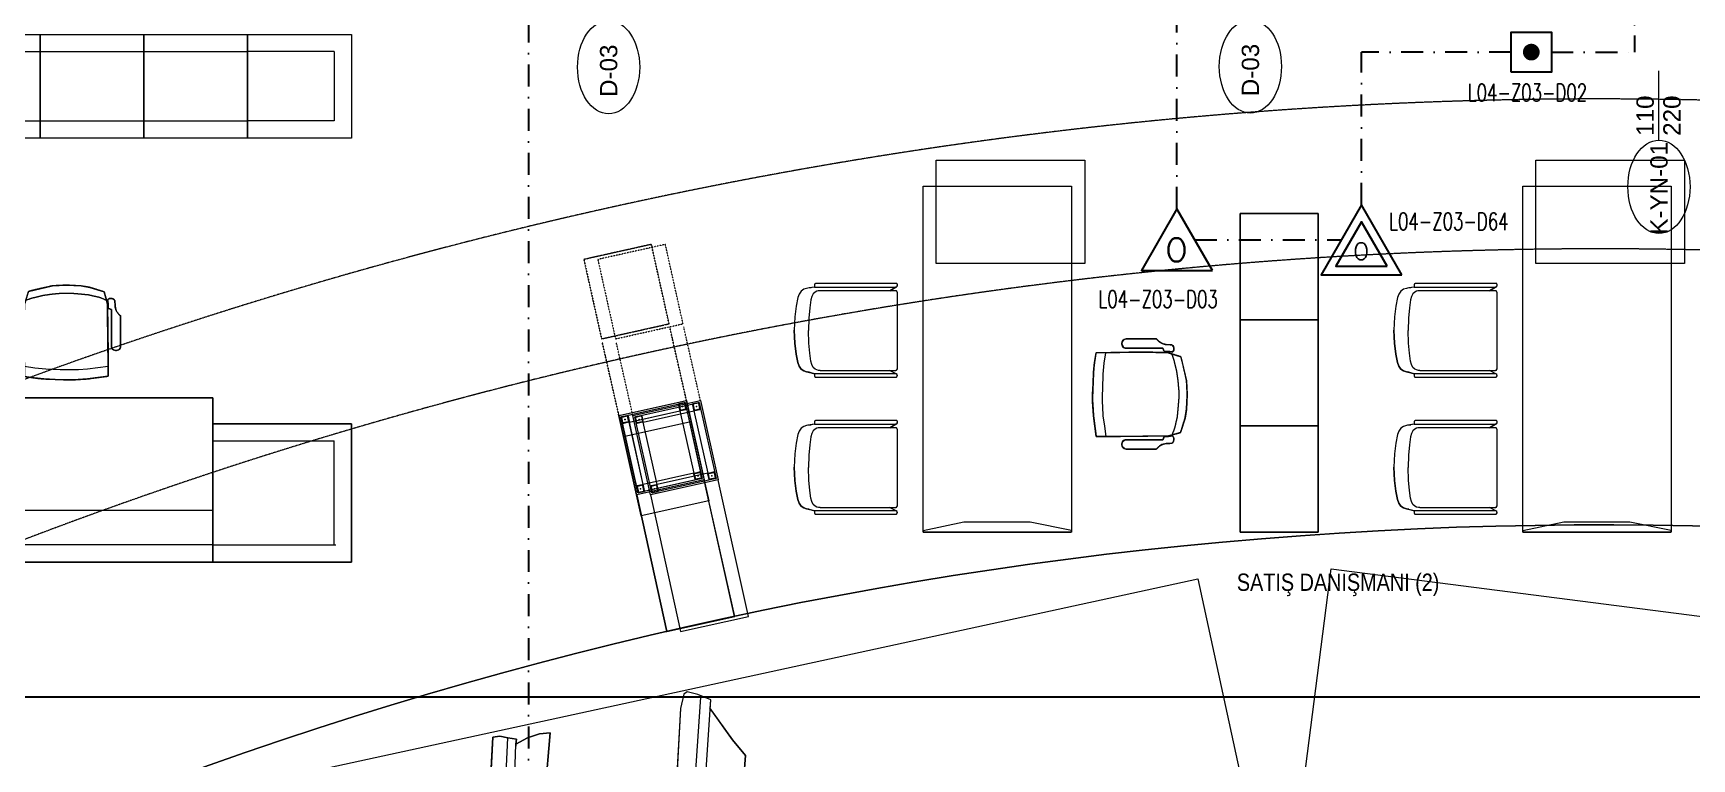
# Model space of a CAD drawing. Extents: x -1133 to 23780, y -1311 to 8245.
# Drawn here: x 3182 to 4141, y 1943 to 2362 of the extents above; entities that cross this region are included whole.
import ezdxf
from ezdxf.enums import TextEntityAlignment as Align

# ---------------------------------------------------------------- set-up
doc = ezdxf.new("R2010")
doc.units = 0
doc.header["$MEASUREMENT"] = 0
for name, pattern in [('DASHDOT', [25.4, 12.7, -6.35, 0, -6.35]), ('DOT2', [0.125, 0, -0.125]), ('HIDDEN', [0.375, 0.25, -0.125])]:
    doc.linetypes.add(name, pattern=pattern)
doc.layers.get('0').update_dxf_attribs({"color": 9, "lineweight": 9})
for name, color, linetype, lineweight in [('04', 9, 'Continuous', 9), ('05', 9, 'Continuous', 9), ('06C', 9, 'Continuous', 9), ('06D', 9, 'Continuous', 9), ('10', 9, 'Continuous', 9), ('11', 9, 'Continuous', 9), ('20', 9, 'DOT2', 9), ('21', 9, 'Continuous', 9), ('22', 8, 'Continuous', 9), ('35', 9, 'Continuous', 9), ('40', 9, 'Continuous', 9), ('40B', 9, 'Continuous', 9), ('E-ASMA TAVAN DUMAN DEDEKTÖRÜ', 7, 'Continuous', 30), ('E-DEDEKTÖR NUMARALARI', 20, 'Continuous', 30), ('E-KABLO', 7, 'Continuous', 30), ('E-OPTİK DUMAN DEDEKTÖRÜ', 7, 'Continuous', 30), ('E-YANGIN İHBAR BUTONU', 7, 'Continuous', 30)]:
    doc.layers.add(name, color=color, linetype=linetype, lineweight=lineweight)
doc.styles.add('Arial', font='arial.ttf', dxfattribs={"height": 2.5})
doc.styles.add('E-YAZI', font='txttw.shx')
doc.styles.add('MuuM_TEXT-STANDART', font='ARIALN.TTF')

# ---------------------------------------------------------------- blocks, each defined once
blk = doc.blocks.new('0_doorno')
blk.add_lwpolyline([(4.5, 0), (12.5, 0)])
blk.add_ellipse((-0.89, 0), major_axis=(-5.39, 0), ratio=0.666667)
at = {"style": 'Arial'}
blk.add_attdef('YUKSEKLIK', text='', height=2, dxfattribs=at).set_placement((5, 12.3), align=Align.TOP_LEFT)
blk.add_attdef('KAPINO', text='', height=2, dxfattribs=at).set_placement((0, 0), align=Align.MIDDLE)
blk.add_attdef('GENISLIK', text='', height=2, dxfattribs=at).set_placement((5, -3.79), align=Align.BOTTOM_LEFT)
blk = doc.blocks.new('Group-322-1')
for p, q in [((384781.331, 69370.2105), (384781.2966, 69370.1597)), ((384781.5743, 69369.9737), (384781.331, 69370.2105)), ((384781.2966, 69370.1597), (384781.2703, 69370.0916)), ((384781.2352, 69370.0373), (384781.1991, 69370.0045)), ((384781.2557, 69370.0172), (384781.2352, 69370.0373)), ((384781.2703, 69370.0916), (384781.2557, 69370.0172)), ((384781.9623, 69369.3941), (384781.2557, 69370.0169)), ((384781.2557, 69370.0169), (384781.2754, 69369.9991)), ((384781.1619, 69369.9731), (384781.1407, 69369.9383)), ((384781.1407, 69369.9383), (384781.6919, 69369.4347)), ((384781.1991, 69370.0045), (384781.1619, 69369.9731)), ((384781.784, 69369.4706), (384781.1997, 69370.004)), ((384781.6545, 69369.8691), (384781.5743, 69369.9737)), ((384781.7823, 69369.6607), (384781.6545, 69369.8691)), ((384781.9441, 69369.4245), (384781.7823, 69369.6607)), ((384781.6228, 69369.4109), (384781.7921, 69369.4695)), ((384781.7921, 69369.4695), (384781.8013, 69369.4647)), ((384781.8013, 69369.4647), (384781.8317, 69369.4193)), ((384781.8241, 69369.4453), (384781.8377, 69369.4563)), ((384781.8377, 69369.4563), (384781.862, 69369.4435)), ((384781.862, 69369.4435), (384781.8993, 69369.4183)), ((384781.6183, 69369.395), (384781.6228, 69369.4109)), ((384781.6494, 69369.3621), (384781.6183, 69369.395)), ((384781.6889, 69369.3595), (384781.6494, 69369.3621)), ((384781.7937, 69369.3845), (384781.6889, 69369.3595)), ((384781.7664, 69369.3807), (384781.9464, 69369.2177)), ((384781.8226, 69369.3912), (384781.7937, 69369.3845)), ((384781.8894, 69369.3631), (384781.8226, 69369.3912)), ((384781.8317, 69369.4193), (384781.8727, 69369.4049)), ((384781.9084, 69369.3622), (384781.8894, 69369.3631)), ((384781.8993, 69369.4183), (384781.9205, 69369.3851)), ((384781.9175, 69369.372), (384781.9084, 69369.3622)), ((384781.9692, 69369.3081), (384781.9114, 69369.3606)), ((384781.9205, 69369.3851), (384781.9175, 69369.372)), ((384781.9863, 69369.3597), (384781.9441, 69369.4245)), ((384781.97, 69369.3257), (384781.9863, 69369.3597)), ((384781.9978, 69369.329), (384781.9767, 69369.3483)), ((384781.9625, 69369.2298), (384782.008, 69369.3088)), ((384781.9659, 69369.2362), (384781.97, 69369.3257)), ((384782.008, 69369.3088), (384781.9978, 69369.329))]:
    blk.add_line(p, q)
blk.add_lwpolyline([(384781.331, 69370.2105), (384781.5743, 69369.9737), (384781.6545, 69369.8691), (384781.7823, 69369.6607), (384781.9441, 69369.4245), (384781.9863, 69369.3597), (384781.9796, 69369.3457), (384781.9978, 69369.329), (384782.008, 69369.3088), (384781.9659, 69369.2362), (384781.9464, 69369.2177), (384781.7687, 69369.3785), (384781.6889, 69369.3595), (384781.6494, 69369.3621), (384781.6183, 69369.395), (384781.6228, 69369.4109), (384781.6919, 69369.4347), (384781.1407, 69369.9383), (384781.1619, 69369.9731), (384781.1991, 69370.0045), (384781.2352, 69370.0373), (384781.2557, 69370.0169), (384781.2703, 69370.0916), (384781.2966, 69370.1597)], close=True)
blk = doc.blocks.new('Group-324-1')
for p, q in [((384781.6524, 69370.9735), (384781.6499, 69370.9499)), ((384781.7031, 69371.0121), (384781.6524, 69370.9735)), ((384781.7733, 69371.0498), (384781.7031, 69371.0121)), ((384782.4941, 69370.2883), (384781.7252, 69371.016)), ((384782.5366, 69370.3335), (384781.7733, 69371.0498)), ((384781.8057, 69371.015), (384782.0321, 69370.9999)), ((384782.0321, 69370.9999), (384782.1497, 69371.0007)), ((384782.1497, 69371.0007), (384782.6141, 69370.5571)), ((384781.6499, 69370.9499), (384781.7011, 69370.8824)), ((384781.7011, 69370.8824), (384782.4371, 69370.2063)), ((384782.6141, 69370.5571), (384782.5545, 69370.4624)), ((384782.5545, 69370.4624), (384782.5076, 69370.3596))]:
    blk.add_line(p, q)
blk.add_lwpolyline([(384782.6141, 69370.5571), (384782.1497, 69371.0007), (384782.0321, 69370.9999), (384781.8107, 69371.0146), (384781.7733, 69371.0498), (384781.7031, 69371.0121), (384781.6524, 69370.9735), (384781.6499, 69370.9499), (384781.7011, 69370.8824), (384782.4371, 69370.2063), (384782.5131, 69370.3555), (384782.5079, 69370.3604), (384782.5545, 69370.4624)], close=True)
blk = doc.blocks.new('p-audi_arac')
at = {"layer": '06D', "lineweight": 0, "flags": 128}
blk.add_lwpolyline([(695.6, 0.8), (-4.4, 0.8), (-4.4, 400.8), (695.6, 400.8)], close=True, dxfattribs=at)
at = {"layer": '04', "xscale": 99.99999999999999, "yscale": 99.99999999999999, "zscale": 99.99999999999999, "rotation": 117.1763778173343}
for name in ['Group-324-1', 'Group-322-1']:
    blk.add_blockref(name, (23745751.03, -31061967.79), dxfattribs=at)
blk = doc.blocks.new('Group-258-1')
at = {"linetype": 'Continuous'}
for p, q in [((384800.0983, 69164.505), (384800.0936, 69164.5084)), ((384800.71, 69164.505), (384800.7146, 69164.5084)), ((384800.6491, 69164.4097), (384800.5895, 69164.4019)), ((384800.2257, 69164.3995), (384800.1668, 69164.4084)), ((384800.2892, 69164.3936), (384800.2257, 69164.3995)), ((384800.3717, 69164.3904), (384800.2892, 69164.3936)), ((384800.4137, 69164.389), (384800.3717, 69164.3904)), ((384800.4502, 69164.389), (384800.4137, 69164.389)), ((384800.4792, 69164.3908), (384800.4502, 69164.389)), ((384800.5299, 69164.394), (384800.4792, 69164.3908)), ((384800.5895, 69164.4019), (384800.5299, 69164.394))]:
    blk.add_line(p, q, dxfattribs=at)
at = {"linetype": 'Continuous', "flags": 128}
for points in [[(384800.0862, 69164.6997), (384800.0862, 69164.6409), (384800.0862, 69164.6409)], [(384800.722, 69164.6997), (384800.722, 69164.6409), (384800.722, 69164.6409)], [(384800.0862, 69164.6409), (384800.0862, 69164.5259), (384800.0862, 69164.6409)], [(384800.1395, 69164.5259), (384800.1395, 69164.6409), (384800.1395, 69164.6409)], [(384800.6687, 69164.5259), (384800.6687, 69164.6409), (384800.6687, 69164.6409)], [(384800.722, 69164.6409), (384800.722, 69164.5259), (384800.722, 69164.6409)], [(384800.0862, 69164.5259), (384800.0862, 69164.5259), (384800.087, 69164.52)], [(384800.0862, 69164.5259), (384800.087, 69164.52), (384800.087, 69164.52)], [(384800.087, 69164.52), (384800.087, 69164.52), (384800.0892, 69164.5143)], [(384800.087, 69164.52), (384800.0892, 69164.5143), (384800.0892, 69164.5143)], [(384800.0892, 69164.5143), (384800.0892, 69164.5143), (384800.0929, 69164.5094)], [(384800.0892, 69164.5143), (384800.0936, 69164.5084), (384800.0929, 69164.5094)], [(384800.0977, 69164.5054), (384800.0977, 69164.5054), (384800.1034, 69164.5026)], [(384800.0977, 69164.5054), (384800.1034, 69164.5026), (384800.1034, 69164.5026)], [(384800.1223, 69164.5026), (384800.1223, 69164.5026), (384800.128, 69164.5054)], [(384800.1223, 69164.5026), (384800.128, 69164.5054), (384800.128, 69164.5054)], [(384800.128, 69164.5054), (384800.128, 69164.5054), (384800.1328, 69164.5094)], [(384800.128, 69164.5054), (384800.1328, 69164.5094), (384800.1328, 69164.5094)], [(384800.1328, 69164.5094), (384800.1328, 69164.5094), (384800.1365, 69164.5143)], [(384800.1328, 69164.5094), (384800.1365, 69164.5143), (384800.1365, 69164.5143)], [(384800.1365, 69164.5143), (384800.1365, 69164.5143), (384800.1387, 69164.52)], [(384800.1365, 69164.5143), (384800.1387, 69164.52), (384800.1387, 69164.52)], [(384800.1387, 69164.52), (384800.1387, 69164.52), (384800.1395, 69164.5259)], [(384800.1387, 69164.52), (384800.1395, 69164.5259), (384800.1395, 69164.5259)], [(384800.6695, 69164.52), (384800.6695, 69164.52), (384800.6687, 69164.5259)], [(384800.6695, 69164.52), (384800.6687, 69164.5259), (384800.6687, 69164.5259)], [(384800.6718, 69164.5143), (384800.6718, 69164.5143), (384800.6695, 69164.52)], [(384800.6718, 69164.5143), (384800.6695, 69164.52), (384800.6695, 69164.52)], [(384800.6754, 69164.5094), (384800.6754, 69164.5094), (384800.6718, 69164.5143)], [(384800.6754, 69164.5094), (384800.6718, 69164.5143), (384800.6718, 69164.5143)], [(384800.6802, 69164.5054), (384800.6802, 69164.5054), (384800.6754, 69164.5094)], [(384800.6802, 69164.5054), (384800.6754, 69164.5094), (384800.6754, 69164.5094)], [(384800.6859, 69164.5026), (384800.6859, 69164.5026), (384800.6802, 69164.5054)], [(384800.6859, 69164.5026), (384800.6802, 69164.5054), (384800.6802, 69164.5054)], [(384800.7105, 69164.5054), (384800.7105, 69164.5054), (384800.7048, 69164.5026)], [(384800.7105, 69164.5054), (384800.7048, 69164.5026), (384800.7048, 69164.5026)], [(384800.719, 69164.5143), (384800.7146, 69164.5084), (384800.7153, 69164.5094)], [(384800.719, 69164.5143), (384800.719, 69164.5143), (384800.7153, 69164.5094)], [(384800.7213, 69164.52), (384800.7213, 69164.52), (384800.719, 69164.5143)], [(384800.7213, 69164.52), (384800.719, 69164.5143), (384800.719, 69164.5143)], [(384800.722, 69164.5259), (384800.722, 69164.5259), (384800.7213, 69164.52)], [(384800.722, 69164.5259), (384800.7213, 69164.52), (384800.7213, 69164.52)], [(384800.1034, 69164.5026), (384800.1034, 69164.5026), (384800.1096, 69164.5011)], [(384800.1034, 69164.5026), (384800.1096, 69164.5011), (384800.1096, 69164.5011)], [(384800.1096, 69164.5011), (384800.1096, 69164.5011), (384800.1161, 69164.5011)], [(384800.1096, 69164.5011), (384800.1161, 69164.5011), (384800.1161, 69164.5011)], [(384800.1161, 69164.5011), (384800.1161, 69164.5011), (384800.1223, 69164.5026)], [(384800.1161, 69164.5011), (384800.1223, 69164.5026), (384800.1223, 69164.5026)], [(384800.6922, 69164.5011), (384800.6922, 69164.5011), (384800.6859, 69164.5026)], [(384800.6922, 69164.5011), (384800.6859, 69164.5026), (384800.6859, 69164.5026)], [(384800.6986, 69164.5011), (384800.6986, 69164.5011), (384800.6922, 69164.5011)], [(384800.6986, 69164.5011), (384800.6922, 69164.5011), (384800.6922, 69164.5011)], [(384800.7048, 69164.5026), (384800.7048, 69164.5026), (384800.6986, 69164.5011)], [(384800.7048, 69164.5026), (384800.6986, 69164.5011), (384800.6986, 69164.5011)]]:
    blk.add_lwpolyline(points, close=True, dxfattribs=at)
at = {"linetype": 'Continuous'}
for points in [[(384800.1182, 69164.7571), (384800.1184, 69164.788), (384800.1261, 69164.8013), (384800.1481, 69164.8026)], [(384800.1481, 69164.8026), (384800.1523, 69164.8031), (384800.1616, 69164.7937)], [(384800.1616, 69164.7937), (384800.1601, 69164.7826), (384800.1585, 69164.7715)], [(384800.1886, 69164.8426), (384800.1775, 69164.8055), (384800.1663, 69164.7685)], [(384800.2113, 69164.8039), (384800.1911, 69164.7972), (384800.1708, 69164.7905)], [(384800.2312, 69164.8536), (384800.2099, 69164.8481), (384800.1886, 69164.8426)], [(384800.2746, 69164.8191), (384800.2429, 69164.8115), (384800.2113, 69164.8039)], [(384800.3272, 69164.8751), (384800.2792, 69164.8644), (384800.2312, 69164.8536)], [(384800.3252, 69164.8264), (384800.2999, 69164.8227), (384800.2746, 69164.8191)], [(384800.3841, 69164.8318), (384800.3546, 69164.8291), (384800.3252, 69164.8264)], [(384800.4074, 69164.8792), (384800.3673, 69164.8772), (384800.3272, 69164.8751)], [(384800.4307, 69164.8318), (384800.4074, 69164.8318), (384800.3841, 69164.8318)], [(384800.4932, 69164.8746), (384800.4503, 69164.8769), (384800.4074, 69164.8792)], [(384800.4872, 69164.8271), (384800.4589, 69164.8295), (384800.4307, 69164.8318)], [(384800.5356, 69164.8225), (384800.5114, 69164.8248), (384800.4872, 69164.8271)], [(384800.5432, 69164.8666), (384800.5182, 69164.8706), (384800.4932, 69164.8746)], [(384800.5919, 69164.8096), (384800.5638, 69164.8161), (384800.5356, 69164.8225)], [(384800.6271, 69164.8405), (384800.5851, 69164.8535), (384800.5432, 69164.8666)], [(384800.637, 69164.7924), (384800.6046, 69164.8075), (384800.5919, 69164.8096)], [(384800.6454, 69164.7717), (384800.6363, 69164.8061), (384800.6271, 69164.8405)], [(384800.6601, 69164.8026), (384800.656, 69164.8031), (384800.6466, 69164.7937)], [(384800.6466, 69164.7937), (384800.6482, 69164.7826), (384800.6497, 69164.7715)], [(384800.69, 69164.7571), (384800.6898, 69164.788), (384800.6822, 69164.8013), (384800.6601, 69164.8026)], [(384800.0854, 69164.7011), (384800.1126, 69164.7212), (384800.1182, 69164.7571)], [(384800.158, 69164.7461), (384800.1488, 69164.7423), (384800.1395, 69164.7385)], [(384800.1395, 69164.7385), (384800.1395, 69164.6897), (384800.1395, 69164.6409)], [(384800.1585, 69164.7715), (384800.1583, 69164.7588), (384800.158, 69164.7461)], [(384800.1663, 69164.7685), (384800.1639, 69164.6975), (384800.1616, 69164.6266)], [(384800.6491, 69164.4746), (384800.6472, 69164.6232), (384800.6454, 69164.7717)], [(384800.6497, 69164.7715), (384800.65, 69164.7588), (384800.6502, 69164.7461)], [(384800.6502, 69164.7461), (384800.6595, 69164.7423), (384800.6687, 69164.7385)], [(384800.6687, 69164.7385), (384800.6687, 69164.6897), (384800.6687, 69164.6409)], [(384800.7229, 69164.7011), (384800.6957, 69164.7212), (384800.69, 69164.7571)], [(384800.1616, 69164.6266), (384800.1642, 69164.4892), (384800.1668, 69164.3518)], [(384800.6491, 69164.3531), (384800.6491, 69164.4138), (384800.6491, 69164.4746)], [(384800.1668, 69164.3518), (384800.2302, 69164.3409), (384800.278, 69164.3374)], [(384800.278, 69164.3374), (384800.3427, 69164.3349), (384800.4074, 69164.3324)], [(384800.4074, 69164.3324), (384800.4288, 69164.3324), (384800.4502, 69164.3324)], [(384800.4502, 69164.3324), (384800.4901, 69164.3349), (384800.5299, 69164.3374)], [(384800.5299, 69164.3374), (384800.5895, 69164.3452), (384800.6491, 69164.3531)]]:
    blk.add_open_spline(points, degree=2, dxfattribs=at)
at = {"layer": '40'}
for points in [[(384800.1395, 69164.7385), (384800.158, 69164.7461), (384800.1583, 69164.7588), (384800.1585, 69164.7715), (384800.1616, 69164.7937), (384800.1481, 69164.8026, 0.293897), (384800.1206, 69164.7899), (384800.1182, 69164.7571, -0.205), (384800.0854, 69164.7011), (384800.0862, 69164.6997), (384800.0862, 69164.5259, 0.937941), (384800.1395, 69164.5259)], [(384800.6687, 69164.7385), (384800.6502, 69164.7461), (384800.65, 69164.7588), (384800.6497, 69164.7715), (384800.6466, 69164.7937), (384800.6601, 69164.8026, -0.293897), (384800.6877, 69164.7899), (384800.69, 69164.7571, 0.205), (384800.7229, 69164.7011), (384800.722, 69164.6997), (384800.722, 69164.5259, -0.937941), (384800.6687, 69164.5259)]]:
    blk.add_lwpolyline(points, format="xyb", close=True, dxfattribs=at)
blk.add_lwpolyline([(384800.6491, 69164.3531), (384800.5895, 69164.3452), (384800.5299, 69164.3374), (384800.4502, 69164.3324), (384800.4074, 69164.3324), (384800.3427, 69164.3349), (384800.278, 69164.3374), (384800.2222, 69164.3433), (384800.1668, 69164.3518), (384800.1642, 69164.4892), (384800.1616, 69164.6266), (384800.1639, 69164.6975), (384800.1663, 69164.7685), (384800.1732, 69164.7913), (384800.1886, 69164.8426), (384800.3272, 69164.8751), (384800.4074, 69164.8792), (384800.4932, 69164.8746), (384800.5432, 69164.8666), (384800.6271, 69164.8405), (384800.6454, 69164.7717), (384800.6472, 69164.6232), (384800.6491, 69164.4746), (384800.6491, 69164.4097)], close=True, dxfattribs=at)
blk = doc.blocks.new('p-recep_audi')
at = {"color": 7, "linetype": 'Continuous', "lineweight": 5}
for p, q in [((294.98, -80), (294.98, -9)), ((234.98, -80), (234.98, -10)), ((294.98, -10), (234.98, -10)), ((294.98, -470), (294.98, -240)), ((234.98, -470), (234.98, -400)), ((294.98, -470), (234.98, -470))]:
    blk.add_line(p, q, dxfattribs=at)
at = {"linetype": 'Continuous'}
for p, q in [((10, -10), (10, -60)), ((10, -10), (50, -10)), ((50, -10), (50, -60)), ((10, -120), (10, -60)), ((50, -120), (50, -60)), ((10, -180), (10, -120)), ((50, -180), (50, -120)), ((10, -240), (10, -180)), ((50, -240), (50, -180)), ((10, -300), (10, -240)), ((50, -300), (50, -240)), ((10, -360), (10, -300)), ((50, -360), (50, -300)), ((10, -420), (10, -360)), ((50, -420), (50, -360)), ((10, -470), (10, -420)), ((50, -470), (50, -420)), ((50, -470), (10, -470))]:
    blk.add_line(p, q, dxfattribs=at)
for points in [[(0, -480), (0, 0), (60, 0), (60, -480)], [(224.98, -400), (224.98, -480), (304.98, -480), (304.98, 0), (224.98, 0), (224.98, -80), (209.98, -80), (209.98, -400)]]:
    blk.add_lwpolyline(points, close=True)
at = {"linetype": 'Continuous', "flags": 128}
for points in [[(0, -60), (0, 0), (60, 0), (60, -60)], [(0, -120), (0, -60), (60, -60), (60, -120)], [(0, -180), (0, -120), (60, -120), (60, -180)], [(0, -240), (0, -180), (60, -180), (60, -240)], [(0, -300), (0, -240), (60, -240), (60, -300)], [(0, -360), (0, -300), (60, -300), (60, -360)], [(0, -420), (0, -360), (60, -360), (60, -420)], [(61.46, -490), (61.46, -370), (66.46, -370), (66.46, -490)], [(0, -480), (0, -420), (60, -420), (60, -480)]]:
    blk.add_lwpolyline(points, close=True, dxfattribs=at)
at = {"linetype": 'Continuous', "lineweight": 5, "flags": 128}
for points in [[(224.98, -80), (224.98, 0), (304.98, 0), (304.98, -80)], [(294.98, -240), (209.98, -240), (209.98, -80), (294.98, -80)], [(304.98, -240), (274.98, -240), (274.98, -80), (304.98, -80)], [(294.98, -400), (209.98, -400), (209.98, -240), (294.98, -240)], [(304.98, -400), (274.98, -400), (274.98, -240), (304.98, -240)], [(224.98, -480), (224.98, -400), (304.98, -400), (304.98, -480)]]:
    blk.add_lwpolyline(points, close=True, dxfattribs=at)
at = {"linetype": 'Continuous', "lineweight": 5}
for points in [[(224.98, -80), (304.98, -80)], [(304.98, -80), (224.98, -80)], [(304.98, -240), (224.98, -240)]]:
    blk.add_lwpolyline(points, dxfattribs=at)
at = {"color": 7, "xscale": 100, "yscale": 100, "zscale": 100, "rotation": 89.99999999999999}
for p in [(6916632.85, -38480205.59), (6916632.85, -38480365.59)]:
    blk.add_blockref('Group-258-1', p, dxfattribs=at)
blk = doc.blocks.new('Group-41-1')
for p, q in [((384804.5645, 69162.035), (384804.5645, 69161.585)), ((384805.1779, 69162.035), (384804.5645, 69162.035)), ((384805.1779, 69161.585), (384805.1779, 69162.035)), ((384804.5645, 69161.585), (384805.1779, 69161.585))]:
    blk.add_line(p, q)
at = {"flags": 128}
blk.add_lwpolyline([(384804.5645, 69162.035), (384805.1779, 69162.035), (384805.1779, 69161.585), (384804.5645, 69161.585)], close=True, dxfattribs=at)
blk = doc.blocks.new('Group-42-1')
at = {"layer": '05', "color": 7}
for p in [(-1.2267, 0), (-0.6133, 0), (0, 0)]:
    blk.add_blockref('Group-41-1', p, dxfattribs=at)
blk = doc.blocks.new('Group-32-1')
for p, q in [((384804.5516, 69159.371), (384804.573, 69159.3356)), ((384804.5731, 69159.3699), (384804.573, 69159.3694)), ((384804.573, 69159.3694), (384804.573, 69159.3689)), ((384804.573, 69159.3689), (384804.573, 69158.9239)), ((384804.5732, 69159.3709), (384804.5731, 69159.3704)), ((384804.5731, 69159.3704), (384804.5731, 69159.3699)), ((384804.5733, 69159.3713), (384804.5732, 69159.3709)), ((384804.5735, 69159.3718), (384804.5733, 69159.3713)), ((384804.5736, 69159.3723), (384804.5735, 69159.3718)), ((384804.5738, 69159.3727), (384804.5736, 69159.3723)), ((384804.574, 69159.3732), (384804.5738, 69159.3727)), ((384804.5742, 69159.3736), (384804.574, 69159.3732)), ((384804.5745, 69159.374), (384804.5742, 69159.3736)), ((384804.5747, 69159.3745), (384804.5745, 69159.374)), ((384804.575, 69159.3749), (384804.5747, 69159.3745)), ((384804.5753, 69159.3752), (384804.575, 69159.3749)), ((384804.5756, 69159.3756), (384804.5753, 69159.3752)), ((384804.576, 69159.376), (384804.5756, 69159.3756)), ((384804.5763, 69159.3763), (384804.576, 69159.376)), ((384804.5767, 69159.3766), (384804.5763, 69159.3763)), ((384804.5771, 69159.3769), (384804.5767, 69159.3766)), ((384804.5775, 69159.3772), (384804.5771, 69159.3769)), ((384804.5779, 69159.3775), (384804.5775, 69159.3772)), ((384804.5783, 69159.3777), (384804.5779, 69159.3775)), ((384804.5788, 69159.3779), (384804.5783, 69159.3777)), ((384804.5792, 69159.3781), (384804.5788, 69159.3779)), ((384804.5797, 69159.3783), (384804.5792, 69159.3781)), ((384804.5801, 69159.3785), (384804.5797, 69159.3783)), ((384804.5806, 69159.3786), (384804.5801, 69159.3785)), ((384804.5811, 69159.3787), (384804.5806, 69159.3786)), ((384804.5816, 69159.3788), (384804.5811, 69159.3787)), ((384804.5821, 69159.3789), (384804.5816, 69159.3788)), ((384804.5825, 69159.3789), (384804.5821, 69159.3789)), ((384804.583, 69159.3789), (384804.5825, 69159.3789)), ((384805.023, 69159.3789), (384804.583, 69159.3789)), ((384805.0235, 69159.3789), (384805.023, 69159.3789)), ((384805.024, 69159.3789), (384805.0235, 69159.3789)), ((384805.0245, 69159.3788), (384805.024, 69159.3789)), ((384805.0249, 69159.3787), (384805.0245, 69159.3788)), ((384805.0254, 69159.3786), (384805.0249, 69159.3787)), ((384805.0259, 69159.3785), (384805.0254, 69159.3786)), ((384805.0264, 69159.3783), (384805.0259, 69159.3785)), ((384805.0268, 69159.3781), (384805.0264, 69159.3783)), ((384805.0273, 69159.3779), (384805.0268, 69159.3781)), ((384805.0277, 69159.3777), (384805.0273, 69159.3779)), ((384805.0281, 69159.3775), (384805.0277, 69159.3777)), ((384805.0285, 69159.3772), (384805.0281, 69159.3775)), ((384805.029, 69159.3769), (384805.0285, 69159.3772)), ((384805.0293, 69159.3766), (384805.029, 69159.3769)), ((384805.0297, 69159.3763), (384805.0293, 69159.3766)), ((384805.0301, 69159.376), (384805.0297, 69159.3763)), ((384805.0304, 69159.3756), (384805.0301, 69159.376)), ((384805.0307, 69159.3752), (384805.0304, 69159.3756)), ((384805.031, 69159.3749), (384805.0307, 69159.3752)), ((384805.0313, 69159.3745), (384805.031, 69159.3749)), ((384805.0316, 69159.374), (384805.0313, 69159.3745)), ((384805.0318, 69159.3736), (384805.0316, 69159.374)), ((384805.032, 69159.3732), (384805.0318, 69159.3736)), ((384805.0322, 69159.3727), (384805.032, 69159.3732)), ((384805.0324, 69159.3723), (384805.0322, 69159.3727)), ((384805.0326, 69159.3718), (384805.0324, 69159.3723)), ((384805.0327, 69159.3713), (384805.0326, 69159.3718)), ((384805.0328, 69159.3709), (384805.0327, 69159.3713)), ((384805.0329, 69159.3704), (384805.0328, 69159.3709)), ((384805.0329, 69159.3699), (384805.0329, 69159.3704)), ((384805.033, 69159.3694), (384805.0329, 69159.3699)), ((384805.0521, 69159.3725), (384805.033, 69159.3345)), ((384805.033, 69159.3689), (384805.033, 69159.3694)), ((384805.033, 69158.9322), (384805.033, 69159.3689)), ((384804.5516, 69158.8992), (384804.558, 69158.8616)), ((384805.033, 69158.9322), (384805.033, 69158.9322)), ((384805.0524, 69158.8992), (384805.0423, 69158.8616))]:
    blk.add_line(p, q)
at = {"flags": 128}
for points in [[(384804.5309, 69158.9092), (384804.5309, 69158.9087), (384804.531, 69158.9082), (384804.531, 69158.9077), (384804.5311, 69158.9072), (384804.5312, 69158.9068), (384804.5314, 69158.9063), (384804.5315, 69158.9058), (384804.5317, 69158.9054), (384804.5319, 69158.9049), (384804.5321, 69158.9045), (384804.5324, 69158.904), (384804.5326, 69158.9036), (384804.5329, 69158.9032), (384804.5332, 69158.9028), (384804.5335, 69158.9025), (384804.5339, 69158.9021), (384804.5342, 69158.9018), (384804.5346, 69158.9015), (384804.535, 69158.9012), (384804.5354, 69158.9009), (384804.5358, 69158.9006), (384804.5362, 69158.9004), (384804.5367, 69158.9001), (384804.5371, 69158.8999), (384804.5376, 69158.8998), (384804.538, 69158.8996), (384804.5385, 69158.8995), (384804.539, 69158.8994), (384804.5395, 69158.8993), (384804.54, 69158.8992), (384804.5404, 69158.8992), (384804.5409, 69158.8992), (384804.5516, 69158.8992), (384804.5516, 69159.3689), (384804.5516, 69159.3694), (384804.5516, 69159.3699), (384804.5515, 69159.3704), (384804.5515, 69159.3709), (384804.5513, 69159.3713), (384804.5512, 69159.3718), (384804.5511, 69159.3723), (384804.5509, 69159.3727), (384804.5507, 69159.3732), (384804.5505, 69159.3736), (384804.5502, 69159.374), (384804.55, 69159.3745), (384804.5497, 69159.3749), (384804.5494, 69159.3752), (384804.5491, 69159.3756), (384804.5487, 69159.376), (384804.5484, 69159.3763), (384804.548, 69159.3766), (384804.5476, 69159.3769), (384804.5472, 69159.3772), (384804.5468, 69159.3775), (384804.5464, 69159.3777), (384804.5459, 69159.3779), (384804.5455, 69159.3781), (384804.545, 69159.3783), (384804.5445, 69159.3785), (384804.5441, 69159.3786), (384804.5436, 69159.3787), (384804.5431, 69159.3788), (384804.5426, 69159.3789), (384804.5421, 69159.3789), (384804.5416, 69159.3789), (384804.5359, 69159.3789), (384804.5357, 69159.3789), (384804.5354, 69159.3789), (384804.5352, 69159.3788), (384804.535, 69159.3788), (384804.5347, 69159.3788), (384804.5345, 69159.3787), (384804.5343, 69159.3786), (384804.534, 69159.3785), (384804.5338, 69159.3784), (384804.5336, 69159.3783), (384804.5334, 69159.3782), (384804.5332, 69159.3781), (384804.533, 69159.3779), (384804.5328, 69159.3778), (384804.5326, 69159.3776), (384804.5324, 69159.3774), (384804.5322, 69159.3773), (384804.5321, 69159.3771), (384804.5319, 69159.3769), (384804.5318, 69159.3767), (384804.5316, 69159.3765), (384804.5315, 69159.3763), (384804.5314, 69159.376), (384804.5313, 69159.3758), (384804.5312, 69159.3756), (384804.5312, 69159.3754), (384804.5311, 69159.3751), (384804.531, 69159.3749), (384804.531, 69159.3746), (384804.531, 69159.3744), (384804.5309, 69159.3741), (384804.5309, 69159.3739), (384804.5309, 69158.9092)], [(384805.0521, 69158.8992), (384805.0628, 69158.8992), (384805.0633, 69158.8992), (384805.0638, 69158.8992), (384805.0642, 69158.8993), (384805.0647, 69158.8994), (384805.0652, 69158.8995), (384805.0657, 69158.8996), (384805.0661, 69158.8998), (384805.0666, 69158.8999), (384805.0671, 69158.9001), (384805.0675, 69158.9004), (384805.0679, 69158.9006), (384805.0683, 69158.9009), (384805.0687, 69158.9012), (384805.0691, 69158.9015), (384805.0695, 69158.9018), (384805.0698, 69158.9021), (384805.0702, 69158.9025), (384805.0705, 69158.9028), (384805.0708, 69158.9032), (384805.0711, 69158.9036), (384805.0714, 69158.904), (384805.0716, 69158.9045), (384805.0718, 69158.9049), (384805.072, 69158.9054), (384805.0722, 69158.9058), (384805.0723, 69158.9063), (384805.0725, 69158.9068), (384805.0726, 69158.9072), (384805.0727, 69158.9077), (384805.0727, 69158.9082), (384805.0728, 69158.9087), (384805.0728, 69158.9092), (384805.0728, 69159.3689), (384805.0728, 69159.3694), (384805.0727, 69159.3699), (384805.0727, 69159.3704), (384805.0726, 69159.3709), (384805.0725, 69159.3713), (384805.0723, 69159.3718), (384805.0722, 69159.3723), (384805.072, 69159.3727), (384805.0718, 69159.3732), (384805.0716, 69159.3736), (384805.0714, 69159.374), (384805.0711, 69159.3745), (384805.0708, 69159.3749), (384805.0705, 69159.3752), (384805.0702, 69159.3756), (384805.0698, 69159.376), (384805.0695, 69159.3763), (384805.0691, 69159.3766), (384805.0687, 69159.3769), (384805.0683, 69159.3772), (384805.0679, 69159.3775), (384805.0675, 69159.3777), (384805.0671, 69159.3779), (384805.0666, 69159.3781), (384805.0661, 69159.3783), (384805.0657, 69159.3785), (384805.0652, 69159.3786), (384805.0647, 69159.3787), (384805.0642, 69159.3788), (384805.0638, 69159.3789), (384805.0633, 69159.3789), (384805.0628, 69159.3789), (384805.0621, 69159.3789), (384805.0616, 69159.3789), (384805.0611, 69159.3789), (384805.0606, 69159.3788), (384805.0601, 69159.3787), (384805.0596, 69159.3786), (384805.0592, 69159.3785), (384805.0587, 69159.3783), (384805.0582, 69159.3781), (384805.0578, 69159.3779), (384805.0574, 69159.3777), (384805.0569, 69159.3775), (384805.0565, 69159.3772), (384805.0561, 69159.3769), (384805.0557, 69159.3766), (384805.0554, 69159.3763), (384805.055, 69159.376), (384805.0547, 69159.3756), (384805.0543, 69159.3752), (384805.054, 69159.3749), (384805.0538, 69159.3745), (384805.0535, 69159.374), (384805.0533, 69159.3736), (384805.053, 69159.3732), (384805.0528, 69159.3727), (384805.0527, 69159.3723), (384805.0525, 69159.3718), (384805.0524, 69159.3713), (384805.0523, 69159.3709), (384805.0522, 69159.3704), (384805.0521, 69159.3699), (384805.0521, 69159.3694), (384805.0521, 69159.3689), (384805.0521, 69158.8992)]]:
    blk.add_lwpolyline(points, close=True, dxfattribs=at)
for points in [[(384804.5309, 69158.9092, 0.414214), (384804.5409, 69158.8992), (384804.5516, 69158.8992), (384804.5516, 69159.3689, 0.414214), (384804.5416, 69159.3789), (384804.5359, 69159.3789, 0.414214), (384804.5309, 69159.3739)], [(384805.0521, 69158.8992), (384805.0628, 69158.8992, 0.414214), (384805.0728, 69158.9092), (384805.0728, 69159.3689, 0.414214), (384805.0628, 69159.3789), (384805.0621, 69159.3789, 0.414214), (384805.0521, 69159.3689)]]:
    blk.add_lwpolyline(points, format="xyb", close=True, dxfattribs=at)
blk.add_lwpolyline([(384805.033, 69158.9322), (384805.033, 69159.3689, 0.414214), (384805.023, 69159.3789), (384804.583, 69159.3789, 0.414214), (384804.573, 69159.3689), (384804.573, 69158.9239), (384804.5738, 69158.9202)], format="xyb", dxfattribs=at)
for points in [[(384804.5569, 69158.8806), (384804.5569, 69158.8686), (384804.5592, 69158.8546), (384804.5647, 69158.8386), (384804.5752, 69158.8236), (384804.5922, 69158.8111), (384804.6127, 69158.8031), (384804.6612, 69158.7941), (384804.7237, 69158.7861), (384804.8002, 69158.7831)], [(384804.573, 69158.9322), (384804.573, 69158.9239), (384804.5752, 69158.9142), (384804.5804, 69158.903), (384804.5903, 69158.8926), (384804.6064, 69158.8839), (384804.6258, 69158.8783), (384804.6716, 69158.8721), (384804.7307, 69158.8665), (384804.803, 69158.8644)], [(384805.0434, 69158.8658), (384805.0434, 69158.8686), (384805.0412, 69158.8546), (384805.0357, 69158.8386), (384805.0252, 69158.8236), (384805.0082, 69158.8111), (384804.9877, 69158.8031), (384804.9392, 69158.7941), (384804.8767, 69158.7861), (384804.8002, 69158.7831)], [(384805.033, 69158.9322), (384805.033, 69158.9239), (384805.0308, 69158.9142), (384805.0256, 69158.903), (384805.0157, 69158.8926), (384804.9996, 69158.8839), (384804.9803, 69158.8783), (384804.9344, 69158.8721), (384804.8753, 69158.8665), (384804.803, 69158.8644)]]:
    blk.add_lwpolyline(points, dxfattribs=at)
at = {"layer": '40'}
blk.add_lwpolyline([(384805.023, 69159.3789), (384804.583, 69159.3789, 0.414214), (384804.573, 69159.3689), (384804.573, 69159.3366), (384804.573, 69159.3356), (384804.5516, 69159.371), (384804.551, 69159.3725, 0.309775), (384804.5416, 69159.3789), (384804.5359, 69159.3789, 0.413784), (384804.5309, 69159.3739), (384804.5309, 69158.9092, 0.414214), (384804.5409, 69158.8992), (384804.5516, 69158.8992), (384804.5569, 69158.8686), (384804.5592, 69158.8546), (384804.5647, 69158.8386), (384804.5752, 69158.8236), (384804.5922, 69158.8111), (384804.6127, 69158.8031), (384804.6612, 69158.7941), (384804.7237, 69158.7861), (384804.8002, 69158.7831), (384804.8384, 69158.7846), (384804.8767, 69158.7861), (384804.9392, 69158.7941), (384804.9877, 69158.8031), (384805.0082, 69158.8111), (384805.0252, 69158.8236), (384805.0357, 69158.8386), (384805.0412, 69158.8546), (384805.0473, 69158.8804), (384805.0524, 69158.8992), (384805.0628, 69158.8992, 0.414214), (384805.0728, 69158.9092), (384805.0728, 69159.3689, 0.781144), (384805.0521, 69159.3725), (384805.033, 69159.3345), (384805.033, 69159.3689, 0.407263), (384805.0232, 69159.3789)], format="xyb", close=True, dxfattribs=at)
blk = doc.blocks.new('p-ma-audi')
for p, q in [((-7.57, 155.19), (-7.57, 200)), ((-85.7, 155.19), (-7.57, 155.19))]:
    blk.add_line(p, q)
at = {"flags": 128}
for points in [[(-7.57, 200), (-7.57, 214.96), (-93.45, 214.96), (-93.45, 155.19), (-85.7, 155.19)], [(-85.7, 0.04), (-85.7, 0.94), (-61.93, 5.88), (-23.62, 5.88), (0, 0.73), (0, 0), (-85.67, 0)]]:
    blk.add_lwpolyline(points, dxfattribs=at)
for points in [[(-85.7, 200), (-85.7, 0), (0, 0), (0, 200), (-85.7, 200)], [(-85.7, 200), (-85.7, 0), (0, 0), (0, 200)]]:
    blk.add_lwpolyline(points, close=True, dxfattribs=at)
blk = doc.blocks.new('Prf-40x40')
for points in [[(1.5, -2), (-1.5, -2, -0.414214), (-2, -1.5), (-2, 1.5, -0.414214), (-1.5, 2), (1.5, 2, -0.414214), (2, 1.5), (2, -1.5, -0.414214)], [(1.5, -1.7), (-1.5, -1.7, -0.414214), (-1.7, -1.5), (-1.7, 1.5, -0.414214), (-1.5, 1.7), (1.5, 1.7, -0.414214), (1.7, 1.5), (1.7, -1.5, -0.414214)]]:
    blk.add_lwpolyline(points, format="xyb", close=True)
blk.add_point((0, 0))
blk = doc.blocks.new('p-kolon_egik')
blk.add_lwpolyline([(-20.17, -107.25), (20, -107.51)])
at = {"layer": '06C'}
blk.add_lwpolyline([(20, -26.5), (-20, -26.5), (-20.17, -107.25), (20, -107.51), (19.98, -30.3)], close=True, dxfattribs=at)
at = {"layer": '06D'}
blk.add_lwpolyline([(-15, 15.5), (15, 15.5), (15, -21.5), (-15, -21.5)], close=True, dxfattribs=at)
at = {"layer": '11'}
for points in [[(-20, 20.5), (20, 20.5), (20, -26.5), (-20, -26.5)], [(-19, 19.5), (19, 19.5), (19, -25.5), (-19, -25.5)]]:
    blk.add_lwpolyline(points, close=True, dxfattribs=at)
at = {"layer": '20', "lineweight": 0}
blk.add_lwpolyline([(19.84, 112.91), (-20.16, 112.91), (-20.16, 65.91), (19.84, 65.91)], close=True, dxfattribs=at)
for points in [[(-20, 20.5), (-20.17, 64.09)], [(20, 20.5), (19.83, 64.09)]]:
    blk.add_lwpolyline(points, dxfattribs=at)
at = {"layer": '10'}
for p, rotation in [((-17, 17.51), 359.9650747013309), ((17, -23.5), 180.0000000001621)]:
    blk.add_blockref('Prf-40x40', p, dxfattribs=dict(at, rotation=rotation))
at = {"layer": '10', "xscale": -1}
for p, rotation in [((17, 17.5), 6.84519e-11), ((-17, -23.51), 180.0349252988997)]:
    blk.add_blockref('Prf-40x40', p, dxfattribs=dict(at, rotation=rotation))
blk = doc.blocks.new('p-zemin kat')
at = {"layer": '20', "linetype": 'HIDDEN', "lineweight": 0}
blk.add_arc((4088.57, -323.37), 2647.53, 80.45701, 156.55486, dxfattribs=at)
at = {"layer": '40'}
blk.add_lwpolyline([(1851.16, 326.92), (3319.5, 326.92), (3319.5, 343), (3280.52, 343), (3280.5, 427), (3319.5, 427), (3319.5, 570), (4025.5, 570), (4025.5, 427), (4064.5, 427), (4064.5, 343), (3980.5, 343), (3980.5, 326.92), (4680.5, 326.92), (4680.5, 427), (4780.58, 427), (4780.58, 1901.49, 0.054196), (4273.07, 1999.31), (4278.59, 2070.68, 0.306949), (1935.27, 740.05), (1999.45, 708.36, 0.043245), (1856.49, 345)], format="xyb", close=True, dxfattribs=at)
at = {"layer": '40B'}
blk.add_lwpolyline([(1935.27, 740.05, -0.306949), (4278.59, 2070.68, 0.001238), (4287.87, 2185.72, -0.024009), (4527.5, 2155.06), (4532.5, 2153.27), (4532.5, 2372.5), (4200, 2372.5), (3990, 2372.5), (3990, 2405), (3287.33, 2405), (3287.33, 2825), (2222.5, 2825)], format="xyb", dxfattribs=at)
blk.add_lwpolyline([(3364.5, 343), (3319.5, 343), (3319.5, 320), (1719.67, 320), (1719.67, 326.92), (1719.56, 328.25, -0.047611), (1885.58, 764.59), (1935.27, 740.05, -0.306949), (4278.59, 2070.68), (4283.12, 2125.91, -0.05155), (4780.05, 2034.32), (4787.5, 2034.32), (4787.5, 320), (4025.5, 320), (4025.5, 570), (3319.5, 570), (3319.5, 427), (3364.5, 427), (3364.5, 343)], format="xyb", close=True, dxfattribs=at)
at = {"rotation": 12.56669089965598}
blk.add_blockref('p-kolon_egik', (3544.37, 2125.77), dxfattribs=at)
blk = doc.blocks.new('100_OPTİK DUMAN DEDEKTÖRÜ 085')
at = {"layer": 'E-OPTİK DUMAN DEDEKTÖRÜ', "color": 4}
blk.add_lwpolyline([(2.059, 0), (0, 3.566), (-2.059, 0)], close=True, dxfattribs=at)
at = {"layer": 'E-OPTİK DUMAN DEDEKTÖRÜ', "color": 3, "style": 'E-YAZI'}
blk.add_text('O', height=1.36, dxfattribs=at).set_placement((-0.022, 1.201), align=Align.MIDDLE)
blk = doc.blocks.new('100_YANGIN İHBAR BUTONU 085')
at = {"layer": 'E-YANGIN İHBAR BUTONU', "color": 4}
blk.add_lwpolyline([(-1.16, 0), (-1.16, 2.32), (1.16, 2.32), (1.16, 0)], close=True, dxfattribs=at)
at = {"layer": 'E-YANGIN İHBAR BUTONU', "color": 3, "const_width": 0.483}
blk.add_lwpolyline([(-0.242, 1.16, 1), (0.242, 1.16, 1)], format="xyb", close=True, dxfattribs=at)
blk = doc.blocks.new('100_ASMA TAVAN DUMAN DEDEKTÖRÜ 085')
at = {"layer": 'E-ASMA TAVAN DUMAN DEDEKTÖRÜ', "color": 4}
blk.add_lwpolyline([(2.33, 0), (0, 4.036), (-2.33, 0)], close=True, dxfattribs=at)
at = {"layer": 'E-ASMA TAVAN DUMAN DEDEKTÖRÜ', "color": 3}
blk.add_lwpolyline([(1.482, 0.49), (0, 3.057), (-1.482, 0.49)], close=True, dxfattribs=at)
at = {"layer": 'E-ASMA TAVAN DUMAN DEDEKTÖRÜ', "color": 3, "style": 'E-YAZI'}
blk.add_text('O', height=0.979, dxfattribs=at).set_placement((-0.016, 1.354), align=Align.MIDDLE)

msp = doc.modelspace()

# ---------------------------------------------------------------- linework, layer by layer
at = {"layer": '20', "linetype": 'HIDDEN', "lineweight": 0}
msp.add_lwpolyline([(1754.32, 730, -0.342283), (4527.5, 2199.66, -0.342283)], format="xyb", dxfattribs=at)
at = {"layer": '35'}
msp.add_lwpolyline([(3523.09, 2129.33), (3562.13, 2138.03), (3572.36, 2092.16), (3533.32, 2083.45)], close=True, dxfattribs=at)
msp.add_arc((4088.57, -323.37), 2401.58, 85.46185, 153.71717, dxfattribs=at)
at = {"layer": 'E-KABLO', "color": 6, "linetype": 'DASHDOT'}
for p, q in [((3468.23, 2599.2), (3468.23, 1613.81)), ((4107.62, 2590.45), (4107.62, 2351.4)), ((3843.1, 2260.78), (3843.1, 2391.64)), ((4036.36, 2351.4), (3949.75, 2351.4)), ((3949.75, 2263.13), (3949.75, 2351.4)), ((4059.56, 2351.4), (4107.62, 2351.4)), ((3853.4, 2242.95), (3938.1, 2242.95))]:
    msp.add_line(p, q, dxfattribs=at)
at = {"layer": 'E-KABLO', "color": 5, "linetype": 'Continuous'}
msp.add_line((2019.38, 1978.89), (4233.52, 1978.89), dxfattribs=at)

# ---------------------------------------------------------------- block references
at = {"rotation": 12.56669089965598}
for p in [(3544.5, 2125.77), (3552.5, 2125.77)]:
    msp.add_blockref('p-kolon_egik', p, dxfattribs=at)
at = {"layer": '04'}
for p, rotation in [((4622.37, 1965.03), 172.6899395192608), ((3850.61, 2046.85), 192.238566149809)]:
    msp.add_blockref('p-audi_arac', p, dxfattribs=dict(at, rotation=rotation))
at = {"layer": '05', "rotation": 270}
msp.add_blockref('p-recep_audi', (3365.76, 2361.67), dxfattribs=at)
at = {"layer": '05', "color": 7, "xscale": -1}
for p in [(3696.33, 2074), (4043.06, 2074)]:
    msp.add_blockref('p-ma-audi', p, dxfattribs=at)
at = {"layer": '05', "color": 7, "xscale": 100, "yscale": 100, "zscale": 100, "rotation": 270}
msp.add_blockref('Group-42-1', (-6912278.78, 38482591.84), dxfattribs=at)
at = {"layer": '05', "color": 7, "extrusion": (0, 0, -1), "xscale": -100, "yscale": 100, "zscale": -100, "rotation": 90}
for name, p in [('Group-32-1', (6912256.46, 38482670.8)), ('Group-32-1', (6911909.74, 38482670.8)), ('Group-258-1', (6912638.88, 38482194.26)), ('Group-32-1', (6912256.46, 38482591.62)), ('Group-32-1', (6911909.74, 38482591.62))]:
    msp.add_blockref(name, p, dxfattribs=at)
at = {"layer": '10'}
msp.add_blockref('p-zemin kat', (0, 0), dxfattribs=at)
at = {"layer": '22'}
ref = msp.add_blockref('0_doorno', (3514.5, 2347.15), dxfattribs=dict(at, xscale=5, yscale=5, zscale=5, rotation=90))
ref.add_attrib('KAPINO', 'D-03', dxfattribs={"layer": '0', "height": 10, "rotation": 90, "style": 'Arial'}).set_placement((3514.5, 2340.64), align=Align.MIDDLE)
ref.add_attrib('GENISLIK', '350', dxfattribs={"layer": '0', "height": 10, "rotation": 90, "style": 'Arial'}).set_placement((3514.5, 2372.15), align=Align.BOTTOM_LEFT)
ref.add_attrib('YUKSEKLIK', '300', dxfattribs={"layer": '0', "height": 10, "rotation": 90, "style": 'Arial'}).set_placement((3517, 2371.98), align=Align.TOP_LEFT)
ref = msp.add_blockref('0_doorno', (3885.54, 2347.57), dxfattribs=dict(at, xscale=5, yscale=5, zscale=5, rotation=90))
ref.add_attrib('KAPINO', 'D-03', dxfattribs={"layer": '0', "height": 10, "rotation": 90, "style": 'Arial'}).set_placement((3885.55, 2341.06), align=Align.MIDDLE)
ref.add_attrib('GENISLIK', '170', dxfattribs={"layer": '0', "height": 10, "rotation": 90, "style": 'Arial'}).set_placement((3885.54, 2372.57), align=Align.BOTTOM_LEFT)
ref.add_attrib('YUKSEKLIK', '300', dxfattribs={"layer": '0', "height": 10, "rotation": 90, "style": 'Arial'}).set_placement((3888.04, 2372.39), align=Align.TOP_LEFT)
ref = msp.add_blockref('0_doorno', (4121.77, 2278.03), dxfattribs=dict(at, xscale=5, yscale=5, zscale=5, rotation=90))
ref.add_attrib('KAPINO', 'K-YN-01', dxfattribs={"layer": '0', "height": 10, "rotation": 90, "style": 'Arial'}).set_placement((4121.77, 2272.71), align=Align.MIDDLE)
ref.add_attrib('GENISLIK', '110', dxfattribs={"layer": '0', "height": 10, "rotation": 90, "style": 'Arial'}).set_placement((4121.77, 2303.03), align=Align.BOTTOM_LEFT)
ref.add_attrib('YUKSEKLIK', '220', dxfattribs={"layer": '0', "height": 10, "rotation": 90, "style": 'Arial'}).set_placement((4124.27, 2303.03), align=Align.TOP_LEFT)
at = {"layer": 'E-ASMA TAVAN DUMAN DEDEKTÖRÜ', "xscale": 10, "yscale": 10, "zscale": 10}
msp.add_blockref('100_ASMA TAVAN DUMAN DEDEKTÖRÜ 085', (3949.75, 2222.77), dxfattribs=at)
at = {"layer": 'E-OPTİK DUMAN DEDEKTÖRÜ', "xscale": 10, "yscale": 10, "zscale": 10}
msp.add_blockref('100_OPTİK DUMAN DEDEKTÖRÜ 085', (3843.1, 2225.12), dxfattribs=at)
at = {"layer": 'E-YANGIN İHBAR BUTONU', "xscale": 10, "yscale": 10, "zscale": 10}
msp.add_blockref('100_YANGIN İHBAR BUTONU 085', (4047.96, 2339.8), dxfattribs=at)

# ---------------------------------------------------------------- texts
at = {"layer": '21', "style": 'MuuM_TEXT-STANDART'}
msp.add_text('SATIŞ DANIŞMANI (2)', height=10, dxfattribs=at).set_placement((3877.73, 2040.09))
at = {"layer": 'E-DEDEKTÖR NUMARALARI', "style": 'E-YAZI', "width": 0.7}
for s, p in [('L04-Z03-D02', (4011.25, 2323.02)), ('L04-Z03-D64', (3965.82, 2248.61)), ('L04-Z03-D03', (3797.72, 2203.68))]:
    msp.add_text(s, height=10, dxfattribs=at).set_placement(p)

doc.saveas('drawing.dxf')
